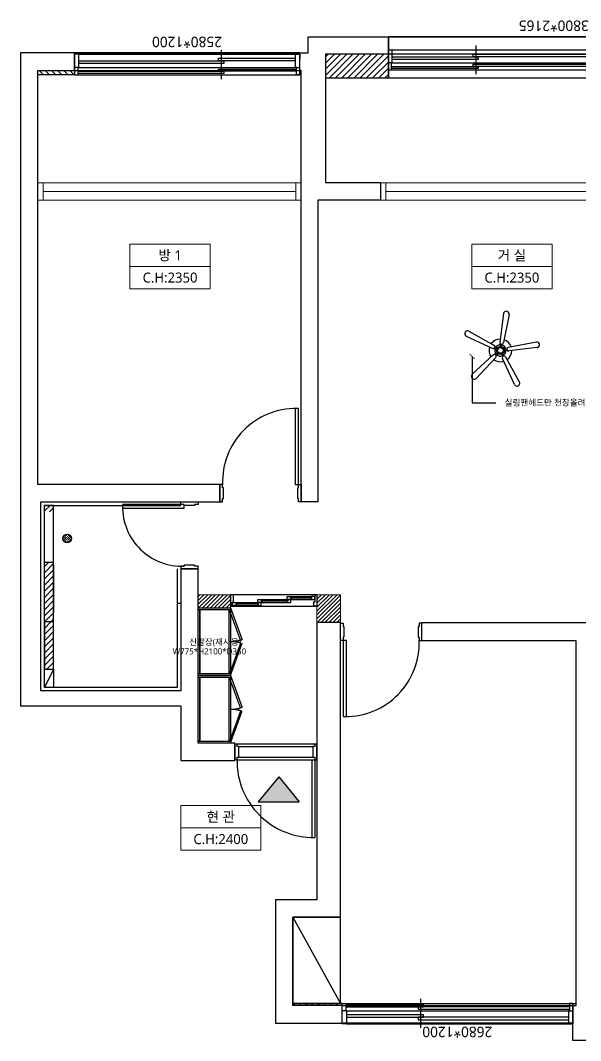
# Model space of a CAD drawing. Header units: millimetres. Extents: x -41292 to 298682, y -22072 to 33155.
# Drawn here: x 4267 to 10681, y 17999 to 29679 of the extents above; entities that cross this region are included whole.
import ezdxf
from ezdxf.enums import TextEntityAlignment as Align

# ---------------------------------------------------------------- set-up
doc = ezdxf.new("R2010")
doc.units = ezdxf.units.MM
doc.linetypes.add('DASH', pattern=[0.35, 0.25, -0.1])
for name, color, linetype, lineweight in [('00', 7, 'Continuous', 5), ('DIM', 7, 'Continuous', 5), ('ha', 8, 'Continuous', 5), ('text', 7, 'Continuous', 0), ('wall2', 3, 'Continuous', 20), ('win', 4, 'Continuous', 18)]:
    doc.layers.add(name, color=color, linetype=linetype, lineweight=lineweight)
for name, color, linetype in [('03-WAL NEW', 3, 'Continuous'), ('04-WIN', 4, 'Continuous'), ('06-FUR', 6, 'Continuous'), ('2-con', 2, 'Continuous'), ('3.기호.계단선', 30, 'Continuous'), ('BATH', 4, 'Continuous'), ('CO-BATH', 6, 'Continuous'), ('CO-DO-FR', 7, 'Continuous'), ('CO-DOOR', 8, 'Continuous'), ('fur', 6, 'Continuous'), ('도면층4', 4, 'Continuous')]:
    doc.layers.add(name, color=color, linetype=linetype)
doc.styles.add('N 맑은고딕', font='malgun.ttf')
doc.styles.add('NEW 맑은고딕', font='malgun.ttf')
doc.styles.add('코레일둥고', font='@Microsoft JhengHei Light.ttf')
doc.dimstyles.new('JJ OUT 60', dxfattribs={"dimscale": 60, "dimtxt": 2.5, "dimasz": 1, "dimexe": 1.25, "dimexo": 1.5, "dimtad": 1, "dimdec": 0, "dimlunit": 6, "dimtxsty": 'N 맑은고딕', "dimblk": 'ARCHTICK', "dimcen": 2.5, "dimclrd": 256, "dimclre": 256, "dimclrt": 256, "dimadec": 0, "dimazin": 0, "dimtfac": 1, "dimtdec": 0, "dimtix": 1, "dimtmove": 0, "dimatfit": 3, "dimldrblk": 'ARCHTICK', "dimfxl": 1, "dimarcsym": 0})
pattern_1 = [(45, (21500, 1e-11), (-35.35534, 35.35534), [])]
pattern_2 = [(135, (22164.73, -61266.545), (-35.35534, -35.35534), [])]

# ---------------------------------------------------------------- blocks, each defined once
blk = doc.blocks.new('cjswjdej')
at = {"layer": '03-WAL NEW', "transparency": 33554687}
h = blk.add_hatch(dxfattribs=at)
h.set_pattern_fill('_USER', color=256, scale=50, angle=45, pattern_type=0)
h.set_pattern_definition(pattern_1)
h.paths.add_polyline_path([(53059, -35345), (53164, -35345), (53164, -34805), (53059, -34805)])
h.paths.add_polyline_path([(53170, -35076), (53170, -34863), (53323, -34863), (53323, -35076)], flags=9)
h = blk.add_hatch(dxfattribs=at)
h.set_pattern_fill('_USER', color=8, scale=50, angle=45, pattern_type=0)
h.set_pattern_definition(pattern_1)
h.paths.add_polyline_path([(53164, -35837), (53059, -35837), (53059, -35977), (53059, -36025), (53164, -36025)])
h.paths.add_polyline_path([(53164, -35837), (53164, -35345), (53059, -35345), (53059, -35432), (53059, -35837)])
h.paths.add_polyline_path([(53164, -36680), (53164, -36605), (53059, -36605), (53059, -36680)])
at = {"layer": '03-WAL NEW'}
h = blk.add_hatch(dxfattribs=at)
h.set_pattern_fill('_USER', color=256, scale=50, angle=45, pattern_type=0)
h.set_pattern_definition(pattern_1)
h.paths.add_polyline_path([(49946, -41575), (49226, -41575), (49226, -41845), (49946, -41845)])
at = {"layer": '3.기호.계단선'}
h = blk.add_hatch(dxfattribs=at)
h.set_pattern_fill('_USER', color=256, scale=50, angle=135, pattern_type=0)
h.set_pattern_definition(pattern_2)
h.paths.add_polyline_path([(49754, -30954), (50319, -30954), (50319, -30979), (49754, -30979)])
h.paths.add_polyline_path([(47074, -30954), (47114, -30954), (47114, -30979), (47074, -30979)])
h = blk.add_hatch(dxfattribs=at)
h.set_pattern_fill('CROSS', color=256, scale=50)
h.set_pattern_definition([(0, (21380, 120), (12.5, 12.5), [6.25, -18.75]), (90, (21383.125, 116.875), (-12.5, 12.5), [6.25, -18.75])])
edge = h.paths.add_edge_path()
edge.add_arc((52904, -36300), 50, -180, 180, ccw=False)
h = blk.add_hatch(dxfattribs=at)
h.set_pattern_fill('_USER', color=256, scale=50, angle=135, pattern_type=0)
h.set_pattern_definition(pattern_2)
h.paths.add_polyline_path([(53239, -41660), (52819, -41660), (52819, -41610), (53239, -41610)])
at = {"layer": '도면층4'}
blk.add_hatch(color=256, dxfattribs=at).paths.add_polyline_path([(50718, -33286), (50246, -33286), (50482, -33573)])
at = {"layer": '03-WAL NEW'}
for p, q in [((53059, -35345), (53164, -35345)), ((53059, -35345), (53164, -35345)), ((53059, -36025), (53164, -36025))]:
    blk.add_line(p, q, dxfattribs=at)
for points in [[(53059, -35345), (53164, -35345), (53164, -34805), (53059, -34805)], [(49946, -41575), (49226, -41575), (49226, -41845), (49946, -41845)]]:
    blk.add_lwpolyline(points, close=True, dxfattribs=at)
blk.add_lwpolyline([(53059, -35345), (53059, -36680), (53164, -36680)], dxfattribs=at)
at = {"layer": '04-WIN', "color": 8}
for p, q in [((48854, -30699), (48854, -31029)), ((47173, -30744), (47164, -30744)), ((49704, -30744), (47164, -30744)), ((49695, -30744), (49704, -30744)), ((47154, -30894), (47114, -30894)), ((49704, -30894), (47164, -30894)), ((49714, -30894), (49754, -30894)), ((49714, -30979), (47154, -30979)), ((51140, -41890), (51140, -41560)), ((49191, -41665), (45461, -41665)), ((48226, -41945), (48226, -41615)), ((50279, -41695), (50239, -41695)), ((52779, -41610), (50279, -41610)), ((52769, -41695), (50289, -41695)), ((52779, -41695), (52819, -41695)), ((49186, -41745), (45466, -41745)), ((49186, -41895), (45466, -41895)), ((50298, -41845), (50289, -41845)), ((52769, -41845), (50289, -41845)), ((52760, -41845), (52769, -41845))]:
    blk.add_line(p, q, dxfattribs=at)
at = {"layer": '04-WIN'}
blk.add_line((52779, -41695), (52819, -41695), dxfattribs=at)
at = {"layer": '04-WIN', "color": 8}
for points in [[(47114, -30979), (47154, -30979), (47154, -30894), (47164, -30894), (47164, -30744), (47114, -30744), (47114, -30794)], [(47164, -30819), (48884, -30819), (48884, -30789), (47164, -30789)], [(49704, -30819), (48824, -30819), (48824, -30849), (49704, -30849)], [(49754, -30979), (49714, -30979), (49714, -30894), (49704, -30894), (49704, -30744), (49754, -30744), (49754, -30794)], [(47154, -30939), (48884, -30939), (48884, -30914), (47154, -30914)], [(49714, -30939), (48824, -30939), (48824, -30964), (49714, -30964)], [(49191, -41705), (48196, -41705), (48196, -41680), (49191, -41680)], [(49226, -41665), (49191, -41665), (49191, -41745)], [(50239, -41610), (50279, -41610), (50279, -41695), (50289, -41695), (50289, -41845), (50239, -41845), (50239, -41795)], [(50279, -41650), (51170, -41650), (51170, -41675), (50279, -41675)], [(52779, -41650), (51110, -41650), (51110, -41625), (52779, -41625)], [(52819, -41610), (52779, -41610), (52779, -41695), (52769, -41695), (52769, -41845), (52819, -41845), (52819, -41795)], [(49186, -41815), (48196, -41815), (48196, -41785), (49186, -41785)], [(49226, -41835), (49226, -41895), (49186, -41895), (49186, -41745), (49226, -41745)], [(50289, -41770), (51170, -41770), (51170, -41800), (50289, -41800)], [(52769, -41770), (51110, -41770), (51110, -41740), (52769, -41740)]]:
    blk.add_lwpolyline(points, dxfattribs=at)
for points in [[(47114, -30744), (49754, -30744), (49754, -30979), (47114, -30979)], [(49226, -41575), (45426, -41575), (45426, -42045), (49226, -42045)], [(50239, -41845), (52819, -41845), (52819, -41610), (50239, -41610)], [(48256, -41705), (48256, -41730), (46396, -41730), (46396, -41705)], [(48256, -41815), (48256, -41845), (46396, -41845), (46396, -41815)]]:
    blk.add_lwpolyline(points, close=True, dxfattribs=at)
at = {"layer": '04-WIN'}
for points in [[(47114, -30754), (49754, -30754), (49754, -30954), (47114, -30954)], [(50239, -41860), (52819, -41860), (52819, -41660), (50239, -41660)], [(45426, -41845), (49226, -41845), (49226, -42045), (45426, -42045)]]:
    blk.add_lwpolyline(points, close=True, dxfattribs=at)
at = {"layer": '06-FUR', "color": 8}
for p, q in [((50319, -31964), (49774, -30979)), ((53059, -34805), (53164, -34595))]:
    blk.add_line(p, q, dxfattribs=at)
for points in [[(50319, -30979), (49774, -30979), (49774, -31964), (50319, -31964)], [(53059, -34595), (53164, -34595), (53164, -34805), (53059, -34805)]]:
    blk.add_lwpolyline(points, close=True, dxfattribs=at)
at = {"layer": '2-con'}
for points in [[(48844, -35129), (48844, -35338), (46884, -35338), (46884, -32798), (46854, -32798), (46854, -31893), (46914, -31893), (46914, -30553), (47114, -30553), (47114, -30954), (47074, -30954), (47074, -35129), (48844, -35129)], [(50044, -35338), (50044, -32164), (50519, -32164), (50519, -30754), (49754, -30754), (49754, -30954), (50319, -30954), (50319, -31964), (49774, -31964), (49774, -35338), (50044, -35338)], [(51154, -36720), (51154, -36920), (53239, -36920), (53239, -41660), (52819, -41660), (52819, -41860), (53439, -41860), (53439, -34385), (51604, -34385), (51604, -33758), (50984, -33758), (50984, -33958), (51404, -33958), (51404, -35955), (51604, -35955), (51604, -34555), (53204, -34555), (53204, -36720), (51154, -36720)], [(50224, -36720), (50224, -41660), (50239, -41660), (50239, -41860), (50146, -41860), (50146, -42045), (49226, -42045), (49226, -41845), (49946, -41845), (49946, -40375), (49316, -40375), (49316, -40175), (50034, -40175), (50034, -36720), (50224, -36720)]]:
    blk.add_lwpolyline(points, dxfattribs=at)
at = {"layer": '3.기호.계단선'}
for p, q in [((47114, -30979), (47074, -30979)), ((49754, -30979), (50319, -30979))]:
    blk.add_line(p, q, dxfattribs=at)
blk.add_lwpolyline([(53239, -41660), (52819, -41660), (52819, -41610), (53239, -41610), (53239, -41660)], dxfattribs=at)
blk.add_circle((52904, -36300), 50, dxfattribs=at)
at = {"layer": 'BATH', "color": 8}
blk.add_line((51604, -35555), (51634, -35555), dxfattribs=at)
blk.add_lwpolyline([(51644, -35955), (51644, -34595), (53164, -34595), (53164, -36680), (51604, -36680)], dxfattribs=at)
at = {"layer": 'CO-BATH', "color": 8}
for p, q in [((51744, -34970), (51744, -34970)), ((53059, -35997), (53059, -35452))]:
    blk.add_line(p, q, dxfattribs=at)
at = {"layer": 'CO-DO-FR', "color": 8}
for points in [[(48844, -35133), (48844, -35333), (48874, -35333), (48874, -35293), (48884, -35293), (48884, -35173), (48874, -35173), (48874, -35133), (48844, -35133)], [(49774, -35133), (49774, -35333), (49744, -35333), (49744, -35293), (49734, -35293), (49734, -35173), (49744, -35173), (49744, -35133), (49774, -35133)], [(51604, -35955), (51404, -35955), (51404, -35985), (51444, -35985), (51444, -35995), (51564, -35995), (51564, -35985), (51604, -35985), (51604, -35955)], [(50224, -36920), (50224, -36720), (50254, -36720), (50254, -36760), (50264, -36760), (50264, -36880), (50254, -36880), (50254, -36920), (50224, -36920)], [(51154, -36920), (51154, -36720), (51124, -36720), (51124, -36760), (51114, -36760), (51114, -36880), (51124, -36880), (51124, -36920), (51154, -36920)], [(51604, -36720), (51404, -36720), (51404, -36690), (51444, -36690), (51444, -36680), (51564, -36680), (51564, -36690), (51604, -36690), (51604, -36720)]]:
    blk.add_lwpolyline(points, close=True, dxfattribs=at)
at = {"layer": 'CO-DOOR', "color": 8, "linetype": 'Continuous'}
for p, q in [((50939, -33798), (50089, -33798)), ((50959, -33768), (50099, -33768)), ((50069, -33948), (50959, -33948)), ((50939, -33918), (50089, -33918))]:
    blk.add_line(p, q, dxfattribs=at)
blk.add_lwpolyline([(50099, -32878), (50099, -33768), (50069, -33768), (50069, -32878)], dxfattribs=at)
for points in [[(50089, -33918), (50089, -33798), (50069, -33798), (50069, -33768), (50044, -33768), (50044, -33948), (50069, -33948), (50069, -33918)], [(50959, -33918), (50959, -33948), (50984, -33948), (50984, -33768), (50959, -33768), (50959, -33798), (50939, -33798), (50939, -33918)]]:
    blk.add_lwpolyline(points, close=True, dxfattribs=at)
at = {"layer": 'CO-DOOR', "color": 8}
for points in [[(49704, -34263), (49704, -35133), (49744, -35133), (49744, -34263)], [(52269, -36650), (51564, -36650), (51564, -36690), (52269, -36690)], [(50294, -37790), (50294, -36920), (50254, -36920), (50254, -37790)]]:
    blk.add_lwpolyline(points, close=True, dxfattribs=at)
at = {"layer": 'CO-DOOR', "color": 8, "linetype": 'Continuous'}
blk.add_arc((50084, -33753), 875, 359.052, 90.9821, dxfattribs=at)
at = {"layer": 'CO-DOOR', "color": 8}
for centre, radius, start, end in [((49714, -35104), 841, 89.3183, 182.0141), ((51593, -36660), 676, 359.1519, 92.4967), ((50284, -36949), 841, 269.3183, 2.0141)]:
    blk.add_arc(centre, radius, start, end, dxfattribs=at)
at = {"layer": '도면층4'}
for q in [(50246, -33286), (50718, -33286)]:
    blk.add_line((50482, -33573), q, dxfattribs=at)
blk.add_lwpolyline([(50718, -33286), (50246, -33286)], dxfattribs=at)
at = {"layer": '04-WIN', "style": '코레일둥고'}
for s, p in [('2680*1200', (48036, -30712)), ('2580*1200', (51131, -42046)), ('3800*2165', (46931, -42231))]:
    blk.add_text(s, height=120, dxfattribs=at).set_placement(p)
blk = doc.blocks.new('*U224')
at = {"layer": 'win', "linetype": 'Continuous'}
blk.add_line((60, 100), (2955, 100), dxfattribs=at)
for points in [[(0, 0), (3015, 0), (3015, 200), (0, 200)], [(0, 0), (60, 0), (60, 200), (0, 200)], [(3015, 0), (2955, 0), (2955, 200), (3015, 200)]]:
    blk.add_lwpolyline(points, close=True, dxfattribs=at)
blk = doc.blocks.new('*U225')
at = {"layer": 'win', "linetype": 'Continuous'}
blk.add_line((60, 100), (3740, 100), dxfattribs=at)
for points in [[(0, 0), (3800, 0), (3800, 200), (0, 200)], [(0, 0), (60, 0), (60, 200), (0, 200)], [(3800, 0), (3740, 0), (3740, 200), (3800, 200)]]:
    blk.add_lwpolyline(points, close=True, dxfattribs=at)
blk = doc.blocks.new('CELILNGPAN')
at = {"layer": '06-FUR', "color": 6}
for p, q in [((48717, -3709), (48676, -4035)), ((48781, -3721), (48717, -4041)), ((48292, -3967), (48588, -4106)), ((48322, -3910), (48607, -4069)), ((48682, -4086), (48687, -4056)), ((48695, -4088), (48700, -4058)), ((49094, -4035), (48772, -4096)), ((48360, -4404), (48600, -4183)), ((48639, -4116), (48612, -4103)), ((48645, -4105), (48618, -4091)), ((48645, -4158), (48624, -4179)), ((48654, -4167), (48633, -4188)), ((48696, -4174), (48709, -4201)), ((48708, -4168), (48721, -4195)), ((48725, -4118), (48755, -4113)), ((48727, -4131), (48756, -4126)), ((49102, -4099), (48778, -4137)), ((48405, -4451), (48629, -4212)), ((48842, -4521), (48706, -4225)), ((48901, -4493), (48743, -4206))]:
    blk.add_line(p, q, dxfattribs=at)
for radius in [45.4, 32.5]:
    blk.add_circle((48682, -4131), radius, dxfattribs=at)
for centre, radius, start, end in [((48749, -3715), 32.5, 349.67, 169.67), ((48307, -3938), 32.5, 61.67, 241.67), ((48682, -4131), 130, 90.4651, 143.078), ((48598, -4088), 20.6, 242.7734, 62.7734), ((48682, -4131), 64.9, 86.5125, 147.0342), ((48697, -4038), 20.6, 170.7734, 350.7734), ((48682, -4131), 64.9, 14.5125, 75.0342), ((48682, -4131), 130, 18.4651, 71.078), ((49098, -4067), 32.5, 277.67, 97.67), ((48682, -4131), 130, 162.4651, 215.078), ((48615, -4198), 20.6, 314.7734, 134.7734), ((48682, -4131), 64.9, 158.5125, 219.0342), ((48682, -4131), 64.9, 230.5125, 291.0342), ((48724, -4215), 20.6, 26.7734, 206.7734), ((48682, -4131), 64.9, 302.5125, 3.0342), ((48775, -4117), 20.6, 98.7734, 278.7734), ((48682, -4131), 130, 306.4651, 359.078), ((48682, -4131), 130, 234.4651, 287.078), ((48383, -4428), 32.5, 133.67, 313.67), ((48871, -4507), 32.5, 205.67, 25.67)]:
    blk.add_arc(centre, radius, start, end, dxfattribs=at)
blk = doc.blocks.new('_ArchTick')
at = {"color": 0, "linetype": 'ByBlock', "const_width": 0.15}
blk.add_lwpolyline([(-0.5, -0.5), (0.5, 0.5)], dxfattribs=at)
blk = doc.blocks.new('A$C9cc1019f')
at = {"layer": 'DIM'}
for points in [[(0, 400), (1440, 400), (1440, 800), (0, 800)], [(0, 0), (1440, 0), (1440, 400), (0, 400)]]:
    blk.add_lwpolyline(points, close=True, dxfattribs=at)
at = {"layer": 'DIM', "style": 'NEW 맑은고딕'}
for tag, p in [('주방', (720, 600)), ('C.H:2,350', (720, 200))]:
    blk.add_attdef(tag, text='', height=180, dxfattribs=at).set_placement(p, align=Align.MIDDLE_CENTER)

msp = doc.modelspace()

# ---------------------------------------------------------------- hatches: boundary and pattern name
at = {"layer": 'ha', "linetype": 'DASH'}
h = msp.add_hatch(dxfattribs=at)
h.set_pattern_fill('ANSI31', color=256, scale=10)
h.set_pattern_definition([(45, (-195488.767, 30846.84), (-22.4506403, 22.4506403), [])])
h.paths.add_polyline_path([(6671.84, 23103.68), (6301.84, 23103.68), (6301.84, 22953.68), (6671.84, 22953.68)])
h.paths.add_polyline_path([(7931.84, 23103.68), (7661.84, 23103.68), (7661.84, 22953.68), (7661.84, 22783.68), (7931.84, 22783.68)])

# ---------------------------------------------------------------- linework, layer by layer
for p, q in [((7661.84, 23103.68), (6671.84, 23103.68, 2648.34)), ((6706.91, 23021.72, 2648.34), (6706.91, 23019.28, 2648.34)), ((6741.37, 23014.55, 2648.34), (6983.96, 23014.55, 2648.34)), ((6983.96, 23014.55, 2648.34), (7351.92, 23014.55)), ((7028.39, 23049.62, 2648.34), (7351.92, 23049.62)), ((7366.16, 23084.7), (7595.8, 23084.7)), ((7366.16, 23049.62), (7595.8, 23049.62)), ((6671.84, 22973.68, 2648.34), (7661.83, 22973.68)), ((6741.37, 22979.47, 2648.34), (7024.88, 22979.47, 2648.34))]:
    msp.add_line(p, q)
at = {"elevation": 2648.34}
for points in [[(6671.84, 23098.67), (6671.84, 22973.68), (6692.22, 22973.68), (6692.22, 23019.28), (6706.91, 23019.28), (6706.91, 23103.68), (6671.84, 23103.68), (6671.84, 23098.67)], [(7028.39, 23038.86), (7031.6, 23037.24), (7032.22, 23036.09), (7032.86, 23034.42)], [(7028.39, 23025.31), (7031.6, 23026.93), (7032.22, 23028.08), (7032.86, 23029.75)], [(7317.26, 23029.75), (7032.86, 23029.75), (7032.86, 23034.42), (7317.26, 23034.42), (7317.26, 23029.75), (7317.26, 23034.42)], [(6979.49, 22994.67), (6737.3, 22994.67), (6737.3, 22999.35), (6979.49, 22999.35), (6979.49, 22994.67), (6979.49, 22999.35)], [(6741.37, 23003.78), (6744.59, 23002.16), (6745.2, 23001.01), (6745.84, 22999.35)], [(6741.37, 22990.24), (6744.59, 22991.85), (6745.2, 22993.01), (6745.84, 22994.67)], [(6983.96, 23003.78), (6980.75, 23002.16), (6980.13, 23001.01), (6979.49, 22999.35)], [(6983.96, 22990.24), (6980.75, 22991.85), (6980.13, 22993.01), (6979.49, 22994.67)]]:
    msp.add_lwpolyline(points, dxfattribs=at)
for points in [[(6696.94, 23014.55), (6741.37, 23014.55), (6741.37, 23002.85), (6734.89, 23000.78), (6734.89, 22993.24), (6741.37, 22991.16), (6741.37, 22979.47), (6696.94, 22979.47)], [(6983.96, 23049.62), (7028.39, 23049.62), (7028.39, 23037.93), (7021.9, 23035.85), (7021.9, 23028.32), (7028.39, 23026.24), (7028.39, 23014.55), (6983.96, 23014.55)], [(6983.96, 22991.16), (6983.96, 22979.47), (7024.88, 22979.47), (7024.88, 23014.55), (6983.96, 23014.55), (6983.96, 23002.85), (6990.44, 23000.78), (6990.44, 22993.24)], [(7321.73, 23084.7), (7366.16, 23084.7), (7366.16, 23073.01), (7359.67, 23070.93), (7359.67, 23063.39), (7366.16, 23061.32), (7366.16, 23049.62), (7321.73, 23049.62)], [(7321.73, 23026.24), (7321.73, 23014.55), (7362.65, 23014.55), (7362.65, 23049.62), (7321.73, 23049.62), (7321.73, 23037.93), (7328.21, 23035.85), (7328.21, 23028.32)], [(7595.8, 23061.32), (7595.8, 23049.62), (7636.73, 23049.62), (7636.73, 23084.7), (7595.8, 23084.7), (7595.8, 23073.01), (7602.29, 23070.93), (7602.29, 23063.39)]]:
    msp.add_lwpolyline(points, close=True, dxfattribs=at)
for points in [[(7321.73, 23038.86), (7318.52, 23037.24), (7317.9, 23036.09), (7317.26, 23034.42)], [(7321.73, 23025.31), (7318.52, 23026.93), (7317.9, 23028.08), (7317.26, 23029.75)], [(7366.16, 23073.93), (7369.37, 23072.32), (7369.99, 23071.16), (7370.62, 23069.5)], [(7366.16, 23060.39), (7369.37, 23062.01), (7369.99, 23063.16), (7370.62, 23064.82)], [(7591.34, 23064.82), (7370.62, 23064.82), (7370.62, 23069.5), (7591.34, 23069.5), (7591.34, 23064.82), (7591.34, 23069.5)], [(7595.8, 23073.93), (7592.59, 23072.32), (7591.98, 23071.16), (7591.34, 23069.5)], [(7595.8, 23060.39), (7592.59, 23062.01), (7591.98, 23063.16), (7591.34, 23064.82)], [(7661.84, 22984.29), (7661.84, 22973.68), (7626.76, 22973.68), (7626.76, 23021.71), (7641.45, 23021.71), (7641.45, 23103.68), (7661.84, 23103.68), (7661.84, 22984.29)]]:
    msp.add_lwpolyline(points)
at = {"layer": 'DIM'}
for p, q in [((7661.84, 23103.68), (7661.84, 22783.68)), ((7931.84, 23103.68), (7931.84, 22779.53)), ((6671.84, 22953.68), (6301.84, 22953.68)), ((6301.84, 22953.68), (6301.84, 22178.68)), ((6671.84, 22178.68), (6671.84, 22953.68)), ((6671.84, 22178.68), (6301.84, 22178.68)), ((6671.84, 22178.68), (6301.84, 22178.68)), ((6301.84, 22178.68), (6301.84, 21403.68)), ((6671.84, 21403.68), (6671.84, 22178.68)), ((6671.84, 21403.68), (6301.84, 21403.68))]:
    msp.add_line(p, q, dxfattribs=at)
at = {"layer": 'fur'}
for p, q in [((6301.84, 22953.68), (6671.84, 22953.68)), ((6301.84, 22178.68), (6301.84, 22953.68)), ((6301.84, 22935.68), (6653.84, 22935.68)), ((6319.84, 22196.68), (6319.84, 22935.68)), ((6324.84, 22196.68), (6324.84, 22935.68)), ((6653.84, 22935.68), (6653.84, 22196.68)), ((6671.84, 22953.68), (6671.84, 22178.68)), ((6653.84, 22196.68), (6301.84, 22196.68)), ((6671.84, 22178.68), (6301.84, 22178.68)), ((6301.84, 22178.68), (6671.84, 22178.68)), ((6301.84, 21403.68), (6301.84, 22178.68)), ((6301.84, 22160.68), (6653.84, 22160.68)), ((6319.84, 21421.68), (6319.84, 22160.68)), ((6324.84, 21421.68), (6324.84, 22160.68)), ((6653.84, 22160.68), (6653.84, 21421.68)), ((6671.84, 22178.68), (6671.84, 21403.68)), ((6653.84, 21421.68), (6301.84, 21421.68)), ((6671.84, 21403.68), (6301.84, 21403.68))]:
    msp.add_line(p, q, dxfattribs=at)
at = {"layer": 'fur', "linetype": 'DASH'}
for p, q in [((6671.84, 22953.68), (6804.37, 22589.55)), ((6671.84, 22178.68), (6804.37, 22542.81)), ((6671.84, 22178.68), (6804.37, 21814.55)), ((6671.84, 21403.68), (6804.37, 21767.81))]:
    msp.add_line(p, q, dxfattribs=at)
for points in [[(6661.08, 22930.61), (6677.99, 22936.76), (6804.37, 22589.55), (6787.45, 22583.39)], [(6661.08, 22201.75), (6677.99, 22195.59), (6804.37, 22542.81), (6787.45, 22548.97)], [(6661.08, 22155.61), (6677.99, 22161.76), (6804.37, 21814.55), (6787.45, 21808.39)], [(6661.08, 21426.75), (6677.99, 21420.59), (6804.37, 21767.81), (6787.45, 21773.97)]]:
    msp.add_lwpolyline(points, close=True, dxfattribs=at)
for centre, start, end in [((6671.84, 22953.68), 270, 290), ((6671.84, 22178.68), 70, 90), ((6671.84, 22178.68), 270, 290), ((6671.84, 21403.68), 70, 90)]:
    msp.add_arc(centre, 387.5, start, end, dxfattribs=at)
at = {"layer": 'wall2'}
msp.add_line((7931.84, 23103.68, 2648.34), (7661.84, 23103.68, 2648.34), dxfattribs=at)
at = {"layer": 'wall2', "elevation": 2648.34}
for points in [[(6301.84, 22953.68), (6671.84, 22953.68), (6671.84, 23103.68), (6301.84, 23103.68)], [(7661.84, 23103.68), (7931.84, 23103.68), (7931.84, 22783.68), (7661.84, 22783.68)]]:
    msp.add_lwpolyline(points, close=True, dxfattribs=at)

# ---------------------------------------------------------------- block references
at = {"rotation": 180}
msp.add_blockref('cjswjdej', (57705.82, -12553.88), dxfattribs=at)
at = {"layer": '00'}
msp.add_blockref('CELILNGPAN', (-38919.62, 30030.9), dxfattribs=at)
at = {"layer": 'DIM', "xscale": 0.6381053143404036, "yscale": 0.6381053143404036, "zscale": 0.6381053143404036}
for p, values in [((5521, 26606.71), {'주방': '방 1', 'C.H:2,350': 'C.H:2350'}), ((9434.79, 26606.71), {'주방': '거 실', 'C.H:2,350': 'C.H:2350'}), ((6101.84, 20178), {'주방': '현 관', 'C.H:2,350': 'C.H:2400'})]:
    msp.add_blockref('A$C9cc1019f', p, dxfattribs=at).add_auto_attribs(values)
at = {"layer": 'win', "linetype": 'Continuous', "rotation": 180}
for name, p in [('*U224', (7481.84, 27820.68)), ('*U225', (12189.84, 27820.68))]:
    msp.add_blockref(name, p, dxfattribs=at)

# ---------------------------------------------------------------- texts
at = {"layer": 'text', "style": 'NEW 맑은고딕'}
for s, p in [('실링팬헤드만 천장올려서 마감', (9811.62, 25267.8)), ('신발장(재사용)', (6198.17, 22527.06)), ('W775*H2100*D350', (6010.17, 22420.01))]:
    msp.add_text(s, height=70, dxfattribs=at).set_placement(p)

# ---------------------------------------------------------------- leaders
at = {"layer": 'DIM'}
msp.add_leader([(9438.74, 25830.51), (9438.74, 25301.54), (9710.75, 25301.54)], dimstyle='JJ OUT 60', override={"dimgap": 0.625, "dimtad": 0}, dxfattribs=at)

doc.saveas('drawing.dxf')
